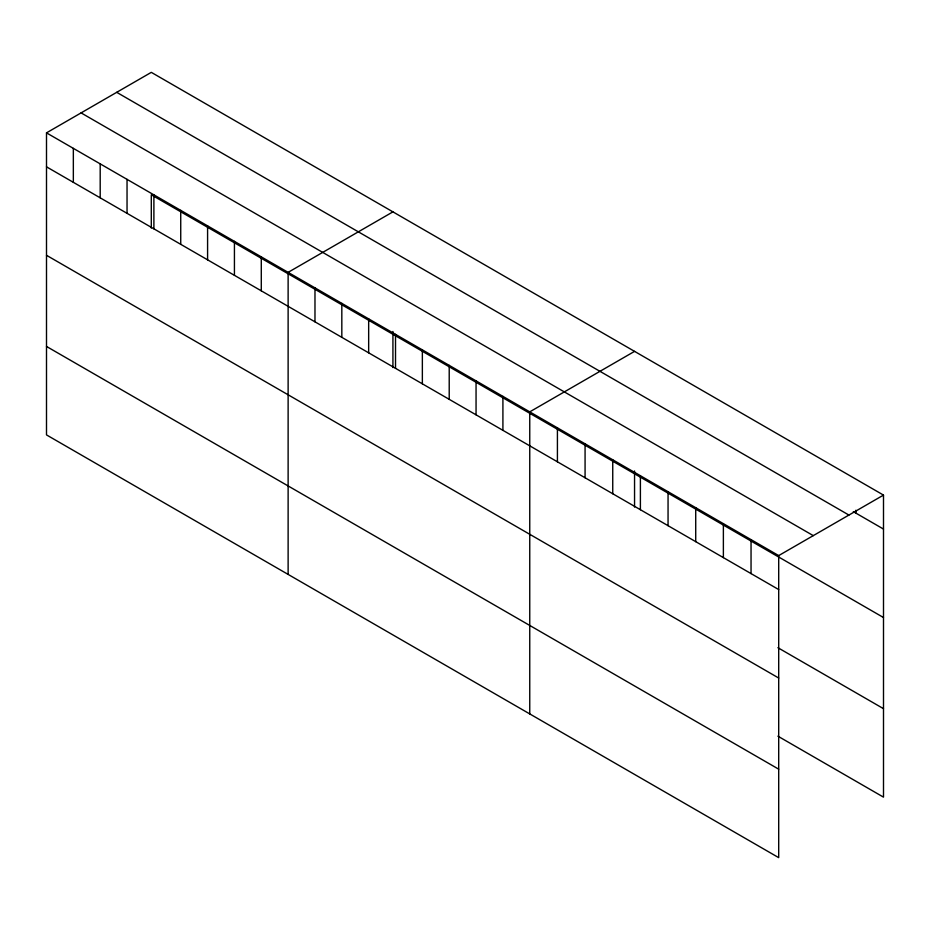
<?xml version="1.0" encoding="UTF-8"?>
<svg xmlns="http://www.w3.org/2000/svg" width="930" height="930" viewBox="0 0 930 930"><rect width="100%" height="100%" fill="white"/><g stroke="black" fill="none" stroke-linecap="round" stroke-linejoin="round"><path stroke-width="1.4" d="M46.5 132.862L778.701 555.594L778.701 857.646L46.5 434.903L46.5 132.862L151.299 72.354L883.5 495.097L883.5 797.138L777.887 736.165M392.925 211.866L288.126 272.362L288.126 574.415M634.551 351.366L529.751 411.862L529.751 713.915M778.701 555.594L883.5 495.097M853.322 511.64L883.5 529.065M116.715 92.326L848.916 515.057M81.084 112.89L813.285 535.634M883.5 617.532L151.299 194.789L151.299 228.071M46.5 166.83L778.701 589.562M777.887 647.698L883.5 708.672M46.5 255.297L778.701 678.028M46.5 346.448L778.701 769.18M855.844 510.256L855.844 513.093M751.045 539.621L751.045 573.601M723.377 523.66L723.377 557.628M695.721 507.687L695.721 541.655M668.054 491.714L668.054 525.683M640.398 475.742L640.398 509.721M634.551 470.987L634.551 507.071M612.742 459.78L612.742 493.749M585.075 443.808L585.075 477.776M557.419 427.835L557.419 461.803M502.909 396.366L502.909 430.334M476.055 380.87L476.055 414.838M449.213 365.362L449.213 399.33M422.36 349.866L422.36 383.834M395.517 334.37L395.517 368.338M392.925 331.487L392.925 367.571M368.664 318.862L368.664 352.83M341.822 303.366L341.822 337.334M314.979 287.87L314.979 321.838M261.284 256.866L261.284 290.834M234.43 241.358L234.43 275.338M207.588 225.862L207.588 259.83M180.734 210.366L180.734 244.334M153.892 194.858L153.892 228.838M127.038 179.362L127.038 213.33M100.196 163.866L100.196 197.834M73.342 148.358L73.342 182.327"/></g></svg>
